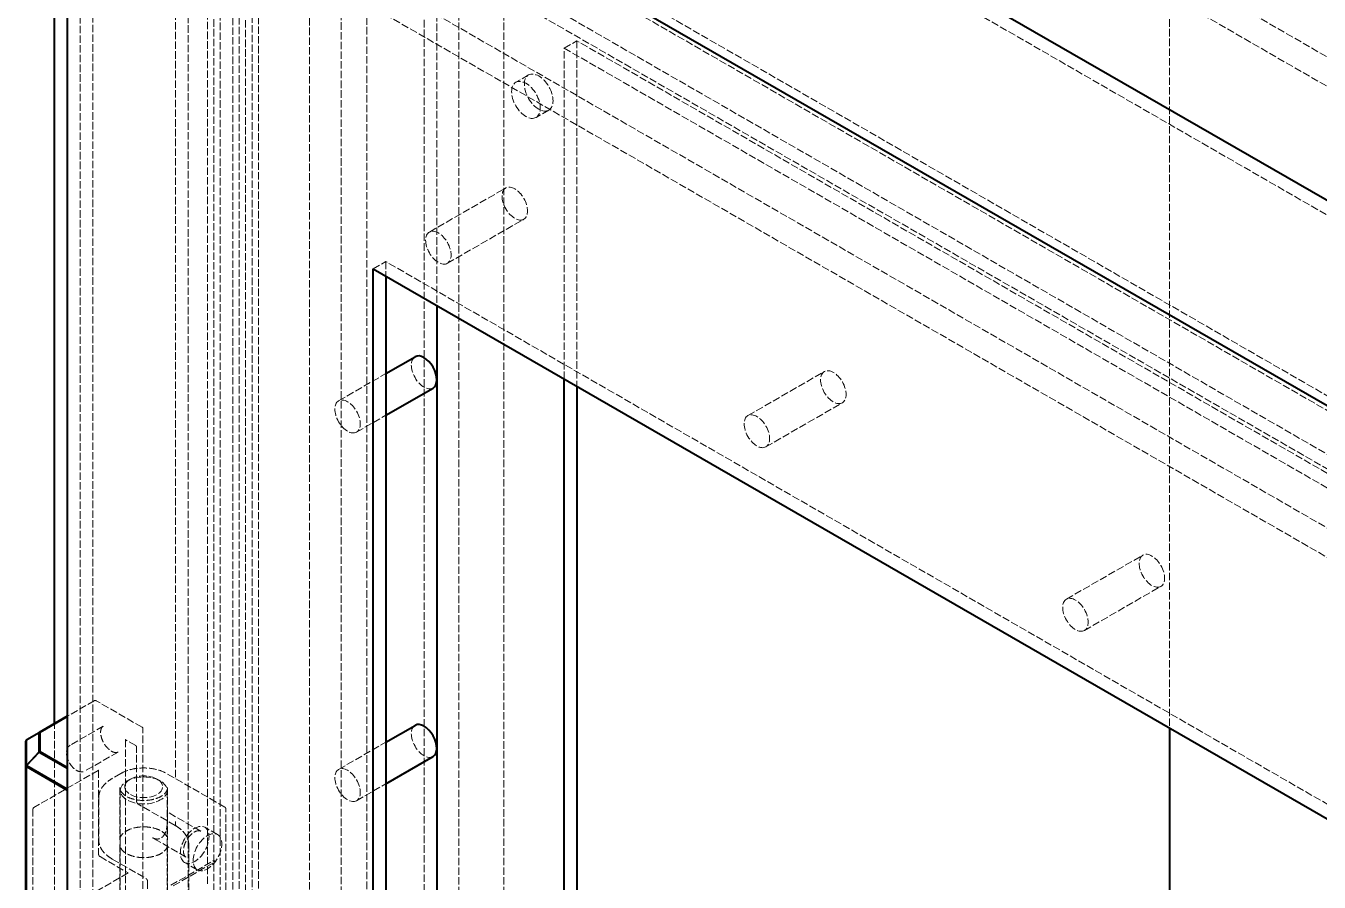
# Model space of a CAD drawing. Header units: millimetres. Extents: x 0 to 2378, y 0 to 1682.
# Drawn here: x 2101.5 to 2158.9, y 1462 to 1500 of the extents above; entities that cross this region are included whole.
import ezdxf

# ---------------------------------------------------------------- set-up
doc = ezdxf.new("R2010")
doc.units = ezdxf.units.MM
doc.header["$LTSCALE"] = 2
doc.linetypes.add('DASHED', pattern=[0.2067, 0.1654, -0.0413])
for name, color, linetype, lineweight, true_color in [('가려진 것(ISO)', 2, 'DASHED', 18, 0xffff00), ('가시적인 것(ISO)', 3, 'Continuous', 40, 0x00ff00), ('가시적인 좁은 것(ISO)', 3, 'Continuous', 35, 0x00ff00)]:
    doc.layers.add(name, color=color, linetype=linetype, lineweight=lineweight, true_color=true_color)

msp = doc.modelspace()

# ---------------------------------------------------------------- linework, layer by layer
at = {"layer": '가려진 것(ISO)'}
for p, q in [((2152.2747, 1574.3754), (2152.2747, 1468.8397)), ((2109.8483, 1539.4777), (2109.8483, 1413.9012)), ((2110.9797, 1539.1495), (2110.9797, 1414.5553)), ((2110.1312, 1414.0666), (2110.1312, 1538.6608)), ((2103.9086, 1410.4833), (2103.9086, 1535.0775)), ((2108.7169, 1416.5325), (2108.7169, 1529.354)), ((2115.5052, 1418.8191), (2115.5052, 1528.3705)), ((2116.6365, 1419.4732), (2116.6365, 1527.7164)), ((2111.5454, 1526.0902), (2221.0055, 1463.0563)), ((2111.5454, 1416.5414), (2111.5454, 1524.7846)), ((2111.5454, 1524.7846), (2219.8741, 1462.4022)), ((2111.8282, 1518.9115), (2111.8282, 1451.5456)), ((2194.7011, 1471.1882), (2111.8282, 1518.9115)), ((2120.7277, 1515.6344), (2120.7277, 1438.785)), ((2122.7277, 1515.6344), (2122.7277, 1438.785)), ((2104.4743, 1514.6767), (2104.4743, 1447.3108)), ((2191.0242, 1464.8359), (2104.4743, 1514.6767)), ((2109.5655, 1461.9204), (2109.5655, 1507.468)), ((2113.5253, 1506.6761), (2185.933, 1464.9793)), ((2114.091, 1507.0018), (2186.4987, 1465.305)), ((2119.1821, 1455.9755), (2119.1821, 1506.6635)), ((2119.1821, 1506.6635), (2191.5899, 1464.9666)), ((2108.1513, 1506.1805), (2108.1513, 1466.557)), ((2190.4585, 1464.9641), (2119.7478, 1505.6837)), ((2119.7478, 1505.6837), (2119.7478, 1487.5707)), ((2110.6968, 1454.3468), (2110.6968, 1505.0347)), ((2111.2625, 1454.6725), (2111.2625, 1505.3604)), ((2114.091, 1503.7317), (2186.4987, 1462.0348)), ((2114.091, 1502.4261), (2185.3673, 1461.3808)), ((2114.091, 1453.0463), (2114.091, 1502.4261)), ((2125.4047, 1498.9924), (2125.9703, 1499.3182)), ((2172.3566, 1472.6061), (2125.9703, 1499.3182)), ((2125.9703, 1499.3182), (2125.9703, 1483.9874)), ((2125.4047, 1498.9924), (2171.7909, 1472.2804)), ((2125.4047, 1484.3132), (2125.4047, 1498.9924)), ((2123.8242, 1497.8052), (2123.2585, 1497.4794)), ((2124.7224, 1496.2453), (2124.1567, 1495.9196)), ((2119.4193, 1490.8369), (2122.8134, 1492.7914)), ((2120.2177, 1489.4504), (2123.6119, 1491.4049)), ((2116.9194, 1489.1995), (2117.4851, 1489.5253)), ((2117.4851, 1489.5253), (2117.4851, 1488.8738)), ((2164.5784, 1462.406), (2117.4851, 1489.5253)), ((2115.3888, 1483.3474), (2117.4851, 1484.5545)), ((2133.5614, 1482.693), (2136.9555, 1484.6475)), ((2134.3599, 1481.3065), (2137.754, 1483.261)), ((2116.1872, 1481.9608), (2117.4851, 1482.7082)), ((2147.7036, 1474.5491), (2151.0977, 1476.5036)), ((2148.502, 1473.1625), (2151.8961, 1475.1171)), ((2104.5427, 1470.0457), (2103.3429, 1469.3548)), ((2106.6638, 1468.8702), (2104.6225, 1470.0457)), ((2102.7772, 1457.5899), (2102.7772, 1469.0291)), ((2104.9369, 1468.912), (2103.4698, 1468.0671)), ((2106.7039, 1459.1211), (2106.7039, 1468.8009)), ((2105.9217, 1468.3122), (2105.9217, 1458.6325)), ((2106.381, 1468.0558), (2105.9284, 1468.3164)), ((2115.3888, 1466.9964), (2117.4851, 1468.2036)), ((2105.5956, 1467.7681), (2104.1286, 1466.9233)), ((2106.4211, 1465.5829), (2106.4211, 1467.9865)), ((2104.7172, 1466.953), (2101.8605, 1465.3079)), ((2104.724, 1466.9488), (2104.724, 1463.2535)), ((2105.7267, 1466.8185), (2105.334, 1466.5906)), ((2106.1408, 1466.5683), (2105.9988, 1466.4859)), ((2107.3333, 1466.5683), (2107.4753, 1466.4859)), ((2109.9497, 1465.5503), (2107.7435, 1466.8207)), ((2105.677, 1466.1948), (2105.677, 1463.873)), ((2105.697, 1466.064), (2105.697, 1456.6459)), ((2107.777, 1466.064), (2107.777, 1456.6459)), ((2107.797, 1466.1948), (2107.797, 1463.873)), ((2116.1872, 1465.6099), (2117.4851, 1466.3573)), ((2104.737, 1465.7426), (2104.737, 1463.873)), ((2108.1346, 1464.5116), (2106.4941, 1465.4563)), ((2110.341, 1465.3232), (2109.9499, 1465.5502)), ((2101.8204, 1465.2386), (2101.8204, 1461.5433)), ((2109.2726, 1464.2537), (2107.783, 1465.1114)), ((2110.3809, 1456.4787), (2110.3809, 1465.254)), ((2108.1513, 1464.6874), (2108.1513, 1464.4748)), ((2110.0146, 1464.1033), (2109.4489, 1464.4291)), ((2105.677, 1463.6604), (2105.677, 1459.0495)), ((2108.6139, 1463.1098), (2107.1243, 1463.9675)), ((2107.797, 1463.6604), (2107.797, 1459.0495)), ((2108.737, 1463.6604), (2108.737, 1459.0495)), ((2104.7971, 1463.1269), (2106.0416, 1462.4102)), ((2105.3395, 1463.0219), (2106.8385, 1462.1586)), ((2107.9416, 1461.8563), (2109.8084, 1462.9313)), ((2108.0498, 1461.8322), (2109.9165, 1462.9072)), ((2109.1163, 1462.5434), (2108.5507, 1462.8692)), ((2109.9165, 1462.9151), (2109.8882, 1462.9313)), ((2106.0416, 1462.4024), (2103.1849, 1460.7573)), ((2106.9116, 1462.032), (2106.9116, 1457.2575))]:
    msp.add_line(p, q, dxfattribs=at)
for centre, start, end in [((2104.5826, 1469.9764), 60.064008, 119.935992), ((2106.6239, 1468.8009), 0, 60.064008), ((2106.3411, 1467.9865), 0, 60.064008), ((2109.9097, 1465.481), 59.872355, 60.064008), ((2110.3009, 1465.254), 0, 59.872355), ((2101.9004, 1465.2386), 119.935992, 180), ((2109.8483, 1462.862), 60.064008, 119.935992)]:
    msp.add_arc(centre, 0.08, start, end, dxfattribs=at)
for centre, major_axis, ratio in [((2123.7076, 1496.6995), (0.4491, -0.7799), 0.5780931), ((2124.2733, 1497.0253), (0.4491, -0.7799), 0.5780931), ((2123.2126, 1492.0982), (0.3992, -0.6933), 0.5780931), ((2119.8185, 1490.1436), (0.3992, -0.6933), 0.5780931), ((2137.3548, 1483.9543), (0.3992, -0.6933), 0.5780931), ((2115.788, 1482.6541), (0.3992, -0.6933), 0.5780931), ((2133.9607, 1481.9997), (0.3992, -0.6933), 0.5780931), ((2151.4969, 1475.8104), (0.3992, -0.6933), 0.5780931), ((2148.1028, 1473.8558), (0.3992, -0.6933), 0.5780931), ((2115.788, 1466.3032), (0.3992, -0.6933), 0.5780931), ((2106.737, 1466.064), (-1.04, 0), 0.5758617), ((2106.737, 1466.2275), (-0.84, 0), 0.5758617), ((2108.9998, 1463.6491), (-0.4491, -0.7799), 0.5780931), ((2109.5655, 1463.3234), (-0.4491, -0.7799), 0.5780931)]:
    msp.add_ellipse(centre, major_axis=major_axis, ratio=ratio, dxfattribs=at)
for centre in [(2119.1821, 1484.6086), (2119.1821, 1468.2577)]:
    msp.add_ellipse(centre, major_axis=(0.3992, -0.6933), ratio=0.5780931, start_param=3.1415927, end_param=6.2831853, dxfattribs=at)
for points, knots in [([(2104.9369, 1468.912), (2104.9011, 1468.8914), (2104.8715, 1468.8572), (2104.8354, 1468.7669), (2104.8256, 1468.7194), (2104.8214, 1468.6133), (2104.8263, 1468.5555), (2104.8505, 1468.4337), (2104.8701, 1468.3697), (2104.9224, 1468.2423), (2104.9554, 1468.1789), (2105.0314, 1468.06), (2105.0743, 1468.0045), (2105.1652, 1467.9075), (2105.2131, 1467.866), (2105.3075, 1467.8009), (2105.3541, 1467.7771), (2105.4406, 1467.7479), (2105.4803, 1467.7425), (2105.5457, 1467.7466), (2105.5723, 1467.7547), (2105.5956, 1467.7681)], [2.3542608, 2.3542608, 2.3542608, 2.3542608, 2.7822707, 2.7822707, 3.0966271, 3.0966271, 3.3962291, 3.3962291, 3.6987069, 3.6987069, 4.0042369, 4.0042369, 4.3104088, 4.3104088, 4.6145833, 4.6145833, 4.9150612, 4.9150612, 5.217374, 5.217374, 5.4958534, 5.4958534, 5.4958534, 5.4958534]), ([(2105.9284, 1468.3164), (2105.9257, 1468.318), (2105.9235, 1468.3195), (2105.9203, 1468.322), (2105.9194, 1468.323), (2105.9186, 1468.3239), (2105.9187, 1468.3238), (2105.9196, 1468.3224), (2105.9202, 1468.321), (2105.9213, 1468.3171), (2105.9217, 1468.3147), (2105.9217, 1468.3122)], [1.57079633, 1.57079633, 1.57079633, 1.57079633, 1.72787596, 1.72787596, 1.88495559, 1.88495559, 2.04203522, 2.04203522, 2.19911486, 2.19911486, 2.35619449, 2.35619449, 2.35619449, 2.35619449]), ([(2103.4698, 1468.0671), (2103.4341, 1468.0465), (2103.4032, 1468.0177), (2103.3528, 1467.9463), (2103.3344, 1467.9029), (2103.3101, 1467.8024), (2103.3064, 1467.744), (2103.3155, 1467.62), (2103.3289, 1467.5542), (2103.3709, 1467.4235), (2103.3994, 1467.3587), (2103.4685, 1467.236), (2103.5089, 1467.1781), (2103.5984, 1467.0743), (2103.6475, 1467.0284), (2103.7507, 1466.9533), (2103.8049, 1466.9242), (2103.9131, 1466.8886), (2103.9674, 1466.8815), (2104.0581, 1466.8922), (2104.0953, 1466.9041), (2104.1286, 1466.9233)], [2.3542608, 2.3542608, 2.3542608, 2.3542608, 2.6157607, 2.6157607, 2.9015317, 2.9015317, 3.2291526, 3.2291526, 3.5699145, 3.5699145, 3.908034, 3.908034, 4.2443604, 4.2443604, 4.5821551, 4.5821551, 4.9228835, 4.9228835, 5.252898, 5.252898, 5.4958534, 5.4958534, 5.4958534, 5.4958534]), ([(2105.7267, 1466.8185), (2105.834, 1466.8808), (2105.957, 1466.9324), (2106.2231, 1467.0111), (2106.3662, 1467.0381), (2106.6593, 1467.0652), (2106.8093, 1467.0654), (2107.1026, 1467.0389), (2107.2459, 1467.0122), (2107.5124, 1466.9342), (2107.6357, 1466.8828), (2107.7435, 1466.8207)], [1.5669434, 1.5669434, 1.5669434, 1.5669434, 1.8818733, 1.8818733, 2.1968031, 2.1968031, 2.511733, 2.511733, 2.8266628, 2.8266628, 3.1415927, 3.1415927, 3.1415927, 3.1415927]), ([(2104.7172, 1466.953), (2104.7193, 1466.9542), (2104.7212, 1466.9557), (2104.7239, 1466.9585), (2104.7248, 1466.9597), (2104.7256, 1466.9611), (2104.7256, 1466.9612), (2104.7252, 1466.96), (2104.7248, 1466.9587), (2104.7242, 1466.9547), (2104.724, 1466.952), (2104.724, 1466.9488)], [2.35426078, 2.35426078, 2.35426078, 2.35426078, 2.51172716, 2.51172716, 2.66919353, 2.66919353, 2.8266599, 2.8266599, 2.98412628, 2.98412628, 3.14159265, 3.14159265, 3.14159265, 3.14159265]), ([(2104.737, 1465.7426), (2104.737, 1465.8075), (2104.7459, 1465.8723), (2104.7807, 1465.9994), (2104.8066, 1466.0617), (2104.8741, 1466.1819), (2104.9156, 1466.2399), (2105.0128, 1466.3504), (2105.0685, 1466.4029), (2105.1923, 1466.5017), (2105.2604, 1466.5479), (2105.334, 1466.5906)], [0.78539816, 0.78539816, 0.78539816, 0.78539816, 0.94170722, 0.94170722, 1.09801628, 1.09801628, 1.25432533, 1.25432533, 1.41063439, 1.41063439, 1.56694344, 1.56694344, 1.56694344, 1.56694344]), ([(2107.797, 1466.1948), (2107.797, 1466.1293), (2107.7757, 1466.063), (2107.6914, 1465.9412), (2107.6348, 1465.8863), (2107.4933, 1465.7899), (2107.41, 1465.7481), (2107.2228, 1465.6803), (2107.1189, 1465.6545), (2106.901, 1465.6221), (2106.7868, 1465.6156), (2106.5605, 1465.6232), (2106.4484, 1465.6372), (2106.2385, 1465.684), (2106.1406, 1465.7166), (2105.9697, 1465.7961), (2105.8964, 1465.8427), (2105.7805, 1465.9437), (2105.7381, 1465.9979), (2105.6882, 1466.0998), (2105.677, 1466.1474), (2105.677, 1466.1948)], [3.9269908, 3.9269908, 3.9269908, 3.9269908, 4.3065609, 4.3065609, 4.6291962, 4.6291962, 4.9365405, 4.9365405, 5.2450668, 5.2450668, 5.5556672, 5.5556672, 5.866818, 5.866818, 6.1767774, 6.1767774, 6.4844185, 6.4844185, 6.7936865, 6.7936865, 7.0685835, 7.0685835, 7.0685835, 7.0685835]), ([(2106.4211, 1465.5829), (2106.4211, 1465.5787), (2106.4215, 1465.5734), (2106.4235, 1465.5613), (2106.4251, 1465.5543), (2106.43, 1465.5391), (2106.4334, 1465.5309), (2106.4414, 1465.5145), (2106.4462, 1465.5063), (2106.4567, 1465.491), (2106.4624, 1465.4839), (2106.4736, 1465.4719), (2106.4791, 1465.4669), (2106.4878, 1465.4602), (2106.4912, 1465.458), (2106.4941, 1465.4563)], [3.1415927, 3.1415927, 3.1415927, 3.1415927, 3.3485711, 3.3485711, 3.5722397, 3.5722397, 3.8114088, 3.8114088, 4.0593907, 4.0593907, 4.3069641, 4.3069641, 4.5444705, 4.5444705, 4.712389, 4.712389, 4.712389, 4.712389]), ([(2107.1242, 1463.9676), (2107.1824, 1463.9341), (2107.2475, 1463.913), (2107.3686, 1463.9049), (2107.4264, 1463.9149), (2107.5235, 1463.9606), (2107.5655, 1463.9931), (2107.6342, 1464.0722), (2107.6627, 1464.1179), (2107.7106, 1464.2207), (2107.7299, 1464.2793), (2107.7614, 1464.41), (2107.7725, 1464.4842), (2107.7873, 1464.6368), (2107.7907, 1464.7175), (2107.7931, 1464.8294), (2107.7935, 1464.8664), (2107.7935, 1464.9004)], [0, 0, 0, 0, 0.0645983, 0.0645983, 0.12302771, 0.12302771, 0.17293383, 0.17293383, 0.21823658, 0.21823658, 0.26611, 0.26611, 0.32146846, 0.32146846, 0.3812138, 0.3812138, 0.41256385, 0.41256385, 0.41256385, 0.41256385]), ([(2107.7935, 1464.9004), (2107.7935, 1464.9484), (2107.7928, 1464.9913), (2107.7893, 1465.0583), (2107.7862, 1465.0842), (2107.78, 1465.1111), (2107.7783, 1465.1144), (2107.7771, 1465.1165), (2107.7772, 1465.1163), (2107.7785, 1465.1148), (2107.7807, 1465.1128), (2107.7829, 1465.1115)], [0, 0, 0, 0, 0.04429238, 0.04429238, 0.08686792, 0.08686792, 0.11888378, 0.11888378, 0.12654814, 0.12654814, 0.14561167, 0.14561167, 0.14561167, 0.14561167]), ([(2105.677, 1463.873), (2105.677, 1463.9385), (2105.6983, 1464.0048), (2105.7827, 1464.1266), (2105.8393, 1464.1816), (2105.9808, 1464.2779), (2106.0641, 1464.3197), (2106.2513, 1464.3875), (2106.3551, 1464.4133), (2106.5731, 1464.4458), (2106.6873, 1464.4522), (2106.9136, 1464.4446), (2107.0257, 1464.4306), (2107.2356, 1464.3839), (2107.3335, 1464.3512), (2107.5044, 1464.2718), (2107.5776, 1464.2251), (2107.6936, 1464.1241), (2107.736, 1464.0699), (2107.7859, 1463.9681), (2107.797, 1463.9204), (2107.797, 1463.873)], [0.7853982, 0.7853982, 0.7853982, 0.7853982, 1.1649683, 1.1649683, 1.4876036, 1.4876036, 1.7949478, 1.7949478, 2.1034741, 2.1034741, 2.4140745, 2.4140745, 2.7252253, 2.7252253, 3.0351847, 3.0351847, 3.3428258, 3.3428258, 3.6520939, 3.6520939, 3.9269908, 3.9269908, 3.9269908, 3.9269908]), ([(2108.1346, 1464.5116), (2108.2088, 1464.4688), (2108.2776, 1464.4225), (2108.4025, 1464.3235), (2108.4586, 1464.2708), (2108.5567, 1464.16), (2108.5987, 1464.1018), (2108.6668, 1463.981), (2108.693, 1463.9185), (2108.7281, 1463.7907), (2108.737, 1463.7256), (2108.737, 1463.6604)], [4.71238898, 4.71238898, 4.71238898, 4.71238898, 4.86946861, 4.86946861, 5.02654825, 5.02654825, 5.18362788, 5.18362788, 5.34070751, 5.34070751, 5.49778714, 5.49778714, 5.49778714, 5.49778714]), ([(2108.6139, 1463.1098), (2108.5781, 1463.1304), (2108.5485, 1463.1645), (2108.5124, 1463.2548), (2108.5026, 1463.3023), (2108.4984, 1463.4085), (2108.5032, 1463.4663), (2108.5275, 1463.588), (2108.547, 1463.652), (2108.5994, 1463.7794), (2108.6324, 1463.8428), (2108.7083, 1463.9617), (2108.7513, 1464.0172), (2108.8422, 1464.1142), (2108.89, 1464.1558), (2108.9845, 1464.2209), (2109.031, 1464.2446), (2109.1176, 1464.2739), (2109.1573, 1464.2793), (2109.2227, 1464.2751), (2109.2493, 1464.2671), (2109.2726, 1464.2537)], [5.4958534, 5.4958534, 5.4958534, 5.4958534, 5.9238633, 5.9238633, 6.2382198, 6.2382198, 6.5378218, 6.5378218, 6.8402996, 6.8402996, 7.1458296, 7.1458296, 7.4520014, 7.4520014, 7.7561759, 7.7561759, 8.0566539, 8.0566539, 8.3589667, 8.3589667, 8.6374461, 8.6374461, 8.6374461, 8.6374461]), ([(2105.3395, 1463.0219), (2105.2652, 1463.0646), (2105.1965, 1463.1109), (2105.0716, 1463.2099), (2105.0154, 1463.2626), (2104.9173, 1463.3735), (2104.8754, 1463.4316), (2104.8073, 1463.5524), (2104.7811, 1463.615), (2104.746, 1463.7427), (2104.737, 1463.8078), (2104.737, 1463.873)], [0, 0, 0, 0, 0.15707963, 0.15707963, 0.31415927, 0.31415927, 0.4712389, 0.4712389, 0.62831853, 0.62831853, 0.78539816, 0.78539816, 0.78539816, 0.78539816]), ([(2107.797, 1463.6604), (2107.797, 1463.5949), (2107.7757, 1463.5286), (2107.6914, 1463.4068), (2107.6348, 1463.3519), (2107.4933, 1463.2555), (2107.41, 1463.2137), (2107.2228, 1463.1459), (2107.1189, 1463.1201), (2106.901, 1463.0877), (2106.7868, 1463.0812), (2106.5605, 1463.0888), (2106.4484, 1463.1028), (2106.2385, 1463.1496), (2106.1406, 1463.1822), (2105.9697, 1463.2617), (2105.8964, 1463.3084), (2105.7805, 1463.4093), (2105.7381, 1463.4635), (2105.6882, 1463.5654), (2105.677, 1463.613), (2105.677, 1463.6604)], [5.4977871, 5.4977871, 5.4977871, 5.4977871, 5.8773572, 5.8773572, 6.1999926, 6.1999926, 6.5073368, 6.5073368, 6.8158631, 6.8158631, 7.1264635, 7.1264635, 7.4376143, 7.4376143, 7.7475737, 7.7475737, 8.0552148, 8.0552148, 8.3644828, 8.3644828, 8.6393798, 8.6393798, 8.6393798, 8.6393798]), ([(2104.724, 1463.2535), (2104.724, 1463.2492), (2104.7244, 1463.244), (2104.7264, 1463.2319), (2104.7281, 1463.2249), (2104.733, 1463.2097), (2104.7363, 1463.2015), (2104.7444, 1463.1851), (2104.7492, 1463.1769), (2104.7596, 1463.1616), (2104.7653, 1463.1545), (2104.7765, 1463.1425), (2104.782, 1463.1375), (2104.7907, 1463.1308), (2104.7941, 1463.1286), (2104.7971, 1463.1269)], [3.1415927, 3.1415927, 3.1415927, 3.1415927, 3.3485711, 3.3485711, 3.5722397, 3.5722397, 3.8114088, 3.8114088, 4.0593907, 4.0593907, 4.3069641, 4.3069641, 4.5444705, 4.5444705, 4.712389, 4.712389, 4.712389, 4.712389]), ([(2109.9165, 1462.9072), (2109.9193, 1462.9088), (2109.9217, 1462.9099), (2109.9254, 1462.9114), (2109.9267, 1462.9117), (2109.9278, 1462.9119), (2109.9277, 1462.9119), (2109.9261, 1462.9119), (2109.9246, 1462.912), (2109.9208, 1462.913), (2109.9186, 1462.9139), (2109.9165, 1462.9151)], [1.57079633, 1.57079633, 1.57079633, 1.57079633, 1.72748922, 1.72748922, 1.88418211, 1.88418211, 2.040875, 2.040875, 2.19756789, 2.19756789, 2.35426078, 2.35426078, 2.35426078, 2.35426078]), ([(2106.0416, 1462.4102), (2106.0443, 1462.4086), (2106.0467, 1462.4075), (2106.0504, 1462.406), (2106.0517, 1462.4057), (2106.0529, 1462.4055), (2106.0528, 1462.4056), (2106.0512, 1462.4055), (2106.0497, 1462.4054), (2106.0459, 1462.4044), (2106.0437, 1462.4035), (2106.0416, 1462.4024)], [4.71238898, 4.71238898, 4.71238898, 4.71238898, 4.86908187, 4.86908187, 5.02577476, 5.02577476, 5.18246765, 5.18246765, 5.33916054, 5.33916054, 5.49585344, 5.49585344, 5.49585344, 5.49585344]), ([(2106.8385, 1462.1586), (2106.8422, 1462.1565), (2106.8465, 1462.1536), (2106.8559, 1462.1458), (2106.8611, 1462.1409), (2106.8718, 1462.1291), (2106.8772, 1462.1222), (2106.8874, 1462.107), (2106.8921, 1462.0987), (2106.9001, 1462.082), (2106.9034, 1462.0736), (2106.9083, 1462.0578), (2106.9099, 1462.0505), (2106.9113, 1462.0395), (2106.9116, 1462.0354), (2106.9116, 1462.032)], [1.5707963, 1.5707963, 1.5707963, 1.5707963, 1.777497, 1.777497, 2.000831, 2.000831, 2.2397519, 2.2397519, 2.4876464, 2.4876464, 2.735321, 2.735321, 2.973105, 2.973105, 3.1415927, 3.1415927, 3.1415927, 3.1415927])]:
    msp.add_open_spline(points, degree=3, knots=knots, dxfattribs=at)
for points in [[(2107.7829, 1465.1115), (2107.7829, 1465.1115), (2107.7829, 1465.1115), (2107.7829, 1465.1115)], [(2107.1242, 1463.9676), (2107.1242, 1463.9676), (2107.1242, 1463.9676), (2107.1243, 1463.9676)]]:
    msp.add_open_spline(points, degree=3, dxfattribs=at)
at = {"layer": '가시적인 것(ISO)'}
for p, q in [((2111.2625, 1519.8913), (2198.9438, 1469.3991)), ((2103.3429, 1515.3307), (2103.3429, 1446.6568)), ((2191.0242, 1464.8385), (2103.3429, 1515.3307)), ((2102.7772, 1469.0291), (2102.7772, 1505.9887)), ((2116.9194, 1457.1517), (2116.9194, 1489.1995)), ((2116.9194, 1489.1995), (2164.0127, 1462.0803)), ((2117.4851, 1488.8738), (2117.4851, 1457.4774)), ((2119.7478, 1487.5707), (2119.7478, 1456.3038)), ((2117.4851, 1484.5545), (2118.7829, 1485.3019)), ((2125.4047, 1456.48), (2125.4047, 1484.3132)), ((2117.4851, 1482.7082), (2119.5813, 1483.9154)), ((2125.9703, 1483.9874), (2125.9703, 1456.8057)), ((2103.3429, 1469.3548), (2102.0977, 1468.6377)), ((2117.4851, 1468.2036), (2118.7829, 1468.951)), ((2152.2747, 1468.8397), (2152.2747, 1441.658)), ((2101.5045, 1467.1462), (2101.5045, 1468.2481)), ((2101.5444, 1468.3174), (2102.0975, 1468.6377)), ((2101.5045, 1458.3708), (2101.5045, 1467.1462)), ((2117.4851, 1466.3573), (2119.5813, 1467.5644))]:
    msp.add_line(p, q, dxfattribs=at)
for centre, start, end in [((2101.5845, 1468.2481), 120.071588, 180), ((2102.1376, 1468.5684), 119.935992, 120.071588)]:
    msp.add_arc(centre, 0.08, start, end, dxfattribs=at)
for centre in [(2119.1821, 1484.6086), (2119.1821, 1468.2577)]:
    msp.add_ellipse(centre, major_axis=(-0.3992, 0.6933), ratio=0.5780931, start_param=3.1415927, end_param=6.2831853, dxfattribs=at)
at = {"layer": '가시적인 좁은 것(ISO)'}
for p, q in [((2103.3429, 1469.3279), (2102.1376, 1468.6338)), ((2101.5279, 1468.2944), (2102.081, 1468.6147)), ((2101.5279, 1467.1924), (2101.5279, 1468.2944)), ((2102.081, 1468.6147), (2102.081, 1467.7766)), ((2102.1376, 1468.6338), (2102.1376, 1467.7957)), ((2101.5279, 1467.1924), (2102.081, 1467.7766)), ((2101.5445, 1467.1694), (2102.0976, 1467.7535)), ((2102.0976, 1467.7535), (2103.3429, 1467.0364)), ((2102.1376, 1467.7957), (2103.3429, 1467.1016)), ((2101.5279, 1467.1136), (2103.3429, 1466.0684)), ((2101.5279, 1458.3383), (2101.5279, 1467.1136)), ((2101.5445, 1467.1694), (2103.3429, 1466.1337))]:
    msp.add_line(p, q, dxfattribs=at)
for centre, major_axis, ratio, start_param, end_param in [((2101.5845, 1468.2481), (-0.08, 0), 0.8175471, 5.4977871, 6.2831853), ((2101.5845, 1468.2481), (-0.0401, 0.0692), 0.6205787, 0, 0.5460162), ((2102.1376, 1468.5684), (-0.0401, 0.0692), 0.6205787, 0, 0.5460162), ((2102.1376, 1468.5684), (-0.08, 0), 0.8175471, 4.712389, 5.4977871), ((2102.1376, 1468.5684), (-0.0399, 0.0693), 0.5780931, 5.4997209, 6.2831853), ((2102.1376, 1467.7303), (-0.08, 0), 0.8175471, 4.712389, 5.4977871), ((2102.1376, 1467.7303), (0.0581, -0.055), 0.1609789, 3.5668735, 4.1149019), ((2102.1376, 1467.7303), (0.0399, 0.0693), 0.5780931, 0.7834645, 1.5688626), ((2101.5845, 1467.1462), (-0.08, 0), 0.8175471, 5.4977871, 6.2831853), ((2101.5845, 1467.1462), (-0.08, 0), 0.5758617, 0, 0.7853982), ((2101.5845, 1467.1462), (0.0581, -0.055), 0.1609789, 3.5668735, 4.1149019), ((2101.5845, 1467.1462), (-0.0399, -0.0693), 0.5780931, 4.7104553, 5.4958534)]:
    msp.add_ellipse(centre, major_axis=major_axis, ratio=ratio, start_param=start_param, end_param=end_param, dxfattribs=at)

doc.saveas('drawing.dxf')
